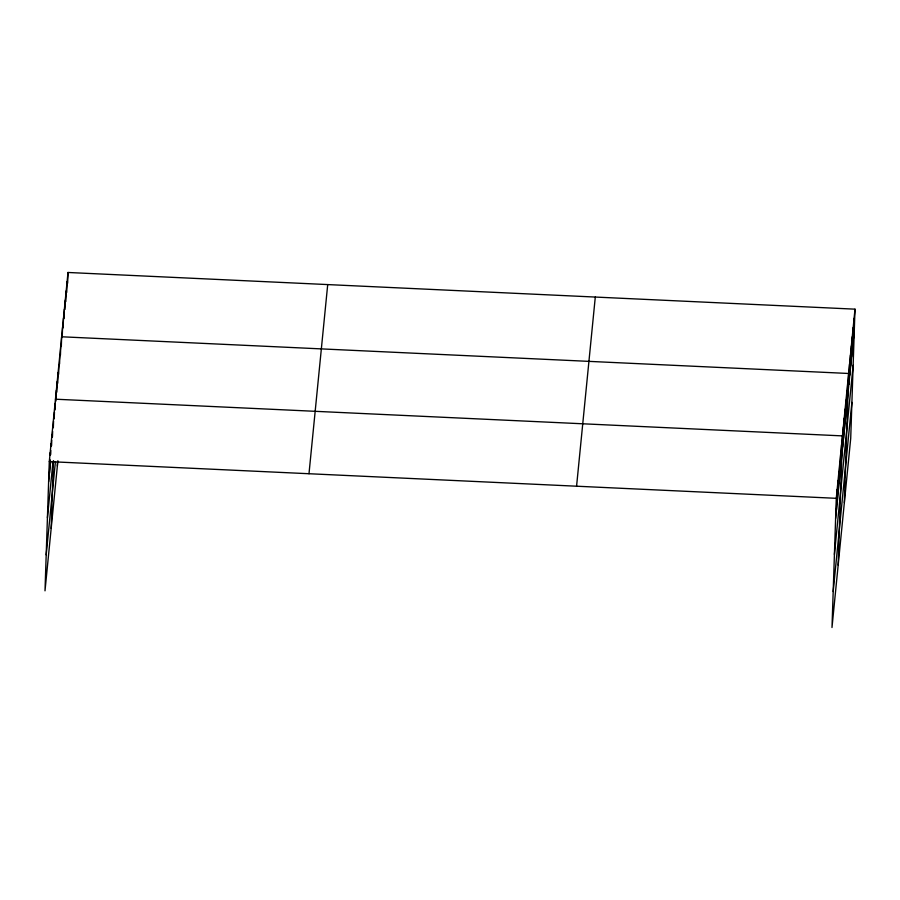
<?xml version="1.0" encoding="UTF-8"?>
<svg xmlns="http://www.w3.org/2000/svg" width="900" height="900" viewBox="0 0 900 900"><rect width="100%" height="100%" fill="white"/><g stroke="black" fill="none" stroke-linecap="round" stroke-linejoin="round"><path stroke-width="1.35" d="M855 309.161L836.28 498.319L831.994 627.525L850.714 438.379L855 309.161L68.006 272.475L49.286 461.621L45 590.839L57.881 460.744M49.5 472.826L49.95 459.416M50.085 455.389L50.164 452.7M50.389 463.916L50.479 461.228M50.693 454.522L50.828 450.495M50.962 446.468L51.053 443.79M51.581 445.601L51.761 440.235M51.84 437.558L51.93 434.869M52.459 436.691L52.639 431.325M53.348 427.77L53.561 421.065M54.225 418.849L54.45 412.144M51.176 528.413L53.426 460.62M55.114 409.939L55.328 403.234M55.991 401.017L56.351 390.285M56.869 392.108L57.229 381.375M57.758 383.186L58.117 372.454M58.635 374.265L58.95 364.882M59.569 364.005L59.839 355.961M60.446 355.095L60.761 345.701M57.352 465.998L57.499 461.846M61.335 346.174L61.639 336.78L848.633 373.478L844.346 502.684M62.246 336.994L62.55 327.6M63.146 327.803L63.461 318.409M64.058 318.611L64.373 309.229M64.969 309.431L65.284 300.037M65.835 301.579L66.195 290.846M66.746 292.399L67.095 281.666M67.657 283.207L68.006 272.475M836.494 509.524L837.158 489.397M837.371 500.603L838.046 480.476M838.26 491.681L838.924 471.566M839.137 482.771L839.812 462.645M840.026 473.85L840.69 453.724M840.904 464.94L841.567 444.814M838.17 565.11L842.456 435.892L55.462 399.206M842.67 447.098L843.334 426.983M843.559 438.188L844.222 418.061M844.436 429.266L845.1 409.14M845.314 420.356L845.989 400.23M846.202 411.435L846.866 391.309M847.08 402.514L847.755 382.399M848.88 384.412L849.544 364.286M849.78 375.221L850.455 355.106M850.691 366.041L851.366 345.915M851.602 356.85L852.266 336.724M852.514 347.67L853.178 327.544M853.425 338.479L854.089 318.353M48.623 481.748L50.636 461.363M47.43 517.748L52.976 461.7M46.193 554.839L55.395 461.846M308.993 473.726L327.713 284.58M576.574 486.202L595.294 297.056M835.605 518.434L854.336 329.287M834.413 554.434L853.144 365.287M833.186 591.525L851.906 402.379M49.286 461.621L836.28 498.319"/></g></svg>
